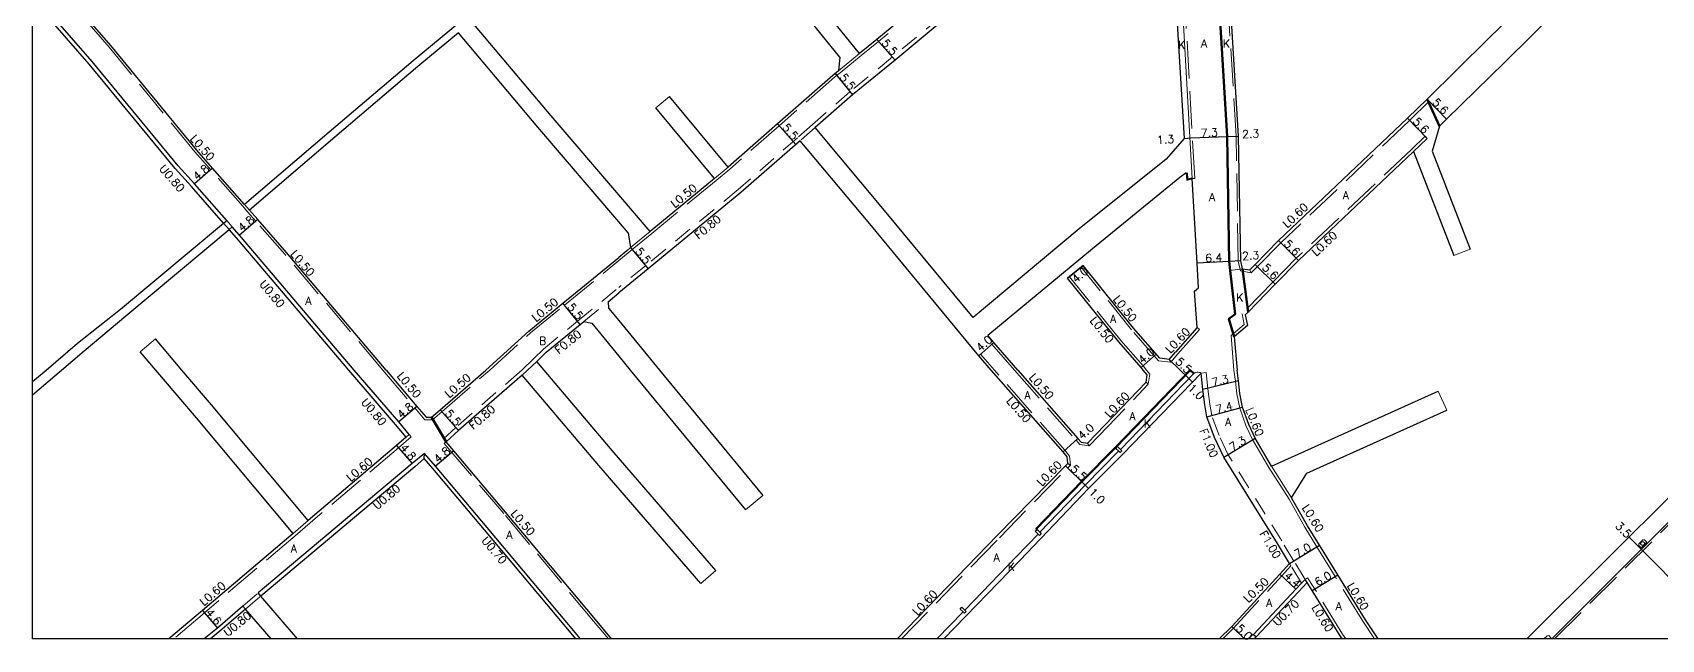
# Model space of a CAD drawing. Header units: metres. Extents: x -9600 to -8800, y -112200 to -111600.
# Drawn here: x -9600 to -9274.3, y -112200.1 to -112078.8 of the extents above; entities that cross this region are included whole.
import ezdxf

# ---------------------------------------------------------------- set-up
doc = ezdxf.new("R2010")
doc.units = ezdxf.units.M
doc.header["$LTSCALE"] = 2.5
doc.linetypes.add('22320', pattern=[2.5, 1.5, -1])
doc.linetypes.add('22330', pattern=[4, 3, -1])
doc.layers.get('0').update_dxf_attribs({"color": 150, "lineweight": 50})
for name, color, linetype, lineweight in [('2101000', 177, 'Continuous', 30), ('2101001', 1, 'Continuous', 30), ('2102000', 191, 'Continuous', 30), ('2102001', 191, 'Continuous', 9), ('2213000', 6, 'Continuous', 9), ('2227000', 3, 'Continuous', 50), ('2232000', 4, '22320', 9), ('2233000', 62, '22330', 9), ('2236000', 3, 'Continuous', 15), ('6165200', 3, 'Continuous', 30), ('9107000', 111, 'Continuous', 35), ('9201100', 215, 'Continuous', 30), ('9202200', 155, 'Continuous', 60), ('9203500', 155, 'Continuous', 30)]:
    doc.layers.add(name, color=color, linetype=linetype, lineweight=lineweight)
for name, color, linetype in [('2231000', 162, 'Continuous'), ('2235000', 7, 'Continuous'), ('2238000', 11, 'Continuous'), ('9201500', 222, 'Continuous'), ('9202100', 82, 'Continuous'), ('999', 7, 'Continuous')]:
    doc.layers.add(name, color=color, linetype=linetype)
doc.styles.add('Dm_Anotation', font='txt.shx', dxfattribs={"bigfont": 'pscdm.shx'})

# ---------------------------------------------------------------- blocks, each defined once
blk = doc.blocks.new('223800')
at = {"color": 0, "linetype": 'Continuous'}
blk.add_circle((0, 0), 0.75, dxfattribs=at)

msp = doc.modelspace()

# ---------------------------------------------------------------- linework, layer by layer
at = {"layer": '2101000'}
for points in [[(-9388.33, -112051.05), (-9390.14, -112052.51), (-9402.36, -112062.41), (-9412.24, -112071.26), (-9417.88, -112076.32), (-9427.52, -112084.31), (-9436.05, -112091.27), (-9443.51, -112097.8)], [(-9272.71, -112052.78), (-9274.65, -112054.64), (-9281.91, -112061.59), (-9294.87, -112074.14), (-9305.57, -112084.76), (-9317.23, -112096.12), (-9318.68, -112097.55)], [(-9358.82, -112099.5), (-9360.44, -112073.17), (-9361.38, -112056.16)], [(-9557.6, -112113.2), (-9563.99, -112105.91), (-9567.15, -112102.3), (-9584.32, -112081.42), (-9600, -112063.42)], [(-9376.83, -112065.06), (-9371.75, -112071.23), (-9371.32, -112073.75), (-9369.71, -112099.96)], [(-9561.17, -112116.4), (-9567.6, -112109.07), (-9570.89, -112105.47), (-9588.06, -112084.58), (-9600, -112070.88)], [(-9420.77, -112071.52), (-9421.55, -112072.23), (-9431.19, -112080.21), (-9434.64, -112083.02)], [(-9298.79, -112070.14), (-9309, -112080.13), (-9321.15, -112092.11), (-9325.04, -112095.95), (-9350.83, -112120.39), (-9355.51, -112125.15), (-9356.57, -112126.24)], [(-9438.85, -112086.45), (-9439.98, -112087.37), (-9451.02, -112097.07), (-9460.92, -112105.73)], [(-9446.52, -112100.44), (-9458.37, -112110.81), (-9476.92, -112126.04), (-9482.79, -112130.85)], [(-9358.06, -112126.02), (-9358.39, -112124.43), (-9358.82, -112099.5)], [(-9323.86, -112102.59), (-9346.87, -112124.35), (-9351.51, -112129.07)], [(-9463.6, -112107.99), (-9476.5, -112118.58)], [(-9369.29, -112106.83), (-9369.2, -112108.34), (-9368.11, -112107.96)], [(-9367.11, -112137.74), (-9367.65, -112130.47), (-9366.87, -112129.84), (-9367.08, -112124.87), (-9368.11, -112107.96)], [(-9301.22, -112200), (-9300.52, -112199.3), (-9270.8, -112169.76), (-9256.23, -112155.82), (-9243.33, -112144.92), (-9231.43, -112136.05), (-9222.43, -112129.32), (-9216.75, -112125.2), (-9201.99, -112112.13), (-9194.72, -112105.74)], [(-9529.29, -112146.27), (-9549.2, -112122.78), (-9554.98, -112116.18), (-9556.61, -112114.32)], [(-9535.71, -112146.27), (-9552.93, -112125.96), (-9558.6, -112119.33), (-9560.06, -112117.67)], [(-9509.33, -112146.27), (-9500.77, -112138.46), (-9493.98, -112132.9), (-9482.79, -112123.74)], [(-9480.41, -112121.8), (-9481.19, -112122.43), (-9482.79, -112123.74)], [(-9382.78, -112140.65), (-9393.04, -112127.91)], [(-9379.83, -112137.9), (-9389.92, -112125.4)], [(-9358.06, -112126.02), (-9356.57, -112126.24)], [(-9484.92, -112132.6), (-9482.79, -112130.85)], [(-9351.51, -112129.07), (-9356.94, -112134.67), (-9357.49, -112135.24), (-9357.06, -112137.39), (-9359.7, -112139.64), (-9359.14, -112146.27)], [(-9499.17, -112144.55), (-9497.29, -112142.72), (-9490.5, -112137.16), (-9489.75, -112136.55)], [(-9372.72, -112144.15), (-9374.61, -112143.91), (-9379.83, -112137.9)], [(-9367.11, -112137.74), (-9371.46, -112142.66)], [(-9402.95, -112146.27), (-9407.8, -112140.77)], [(-9377.91, -112146.27), (-9378.33, -112145.74), (-9382.78, -112140.65)], [(-9408.29, -112146.27), (-9410.8, -112143.42)], [(-9372.72, -112144.15), (-9371.46, -112142.66)], [(-9524.66, -112159.15), (-9526.79, -112156.64), (-9535.71, -112146.27)], [(-9529.29, -112146.27), (-9523.14, -112153.52), (-9521.3, -112155.7), (-9520.2, -112155.71), (-9518.48, -112154.22), (-9509.33, -112146.27)], [(-9502.09, -112147.29), (-9514.85, -112158.35), (-9517.32, -112160.6)], [(-9417.77, -112200), (-9402.5, -112184.24), (-9388.82, -112169.96), (-9381.98, -112163.05), (-9366.3, -112146.86)], [(-9392.99, -112164.93), (-9393.1, -112163.63), (-9393.93, -112162.63), (-9408.29, -112146.27)], [(-9402.95, -112146.27), (-9390.96, -112159.95), (-9390.31, -112160.7), (-9389.02, -112160.86)], [(-9377.34, -112148.7), (-9377.08, -112147.22), (-9377.91, -112146.27)], [(-9348.62, -112184.95), (-9351.06, -112180.93), (-9361.76, -112163.67), (-9363.66, -112159.71), (-9365.17, -112155.6), (-9365.57, -112153.24), (-9365.97, -112150.14), (-9366.3, -112146.86)], [(-9352.24, -112165.45), (-9355.53, -112159.87), (-9356.79, -112157.14), (-9358.02, -112153.7), (-9358.57, -112150.94), (-9358.88, -112148.42), (-9359.14, -112146.27)], [(-9389.02, -112160.86), (-9387.21, -112159.02), (-9377.34, -112148.7)], [(-9524.66, -112159.15), (-9525.27, -112159.67), (-9527.22, -112161.32), (-9544.86, -112176.32)], [(-9484.21, -112200), (-9487.42, -112196.12), (-9505.4, -112174.64), (-9515.79, -112162.39), (-9517.32, -112160.6)], [(-9521.65, -112162.91), (-9524.09, -112164.96), (-9554.9, -112190.81)], [(-9490.45, -112200), (-9491.11, -112199.2), (-9509.07, -112177.73), (-9519.45, -112165.5), (-9521.65, -112162.91)], [(-9427.1, -112200), (-9407.09, -112179.35), (-9393.47, -112165.42), (-9392.99, -112164.93)], [(-9330.92, -112200), (-9333.48, -112196.15), (-9339.01, -112187.19), (-9342.65, -112181.28), (-9345.04, -112177.36), (-9348.22, -112171.77)], [(-9547.91, -112178.91), (-9566.02, -112194.31), (-9572.75, -112200)], [(-9362.68, -112200), (-9360.21, -112197.48), (-9350.57, -112187.06), (-9348.62, -112184.95)], [(-9345.52, -112188.12), (-9346.23, -112188.87), (-9347.36, -112190.08), (-9355.83, -112199.09), (-9355.32, -112199.57), (-9355.73, -112200)], [(-9338.12, -112200), (-9338.53, -112199.39), (-9344.11, -112190.34), (-9345.12, -112188.71), (-9345.52, -112188.12)], [(-9557.93, -112193.42), (-9563.05, -112197.83), (-9565.69, -112200)]]:
    msp.add_lwpolyline(points, dxfattribs=at)
at = {"layer": '2101001'}
msp.add_lwpolyline([(-9389.92, -112125.4), (-9393.04, -112127.91)], dxfattribs=at)
at = {"layer": '2102000'}
for points in [[(-9438.58, -112083.71), (-9448.88, -112070.95), (-9465.11, -112051.51), (-9472.2, -112042.84)], [(-9434.64, -112083.02), (-9446.18, -112068.72), (-9462.44, -112049.25), (-9469.54, -112040.57)], [(-9482.79, -112049.93), (-9498.01, -112063.05), (-9523.92, -112084.45), (-9540.68, -112098.7), (-9557.6, -112113.2)], [(-9514.83, -112078.89), (-9522.99, -112085.63), (-9539.56, -112099.72), (-9556.61, -112114.32)], [(-9482.79, -112116.62), (-9498.97, -112097.73), (-9514.83, -112078.89)], [(-9482.79, -112111.24), (-9496.3, -112095.47), (-9512.13, -112076.66)], [(-9438.58, -112083.71), (-9438.85, -112086.45)], [(-9460.92, -112105.73), (-9472.66, -112091.6)], [(-9463.6, -112107.99), (-9475.35, -112093.83)], [(-9411.92, -112135.78), (-9429.61, -112114.38), (-9443.51, -112097.8)], [(-9318.68, -112097.55), (-9320.12, -112102.55), (-9312.5, -112122.13)], [(-9410.8, -112143.42), (-9432.6, -112117.04), (-9446.52, -112100.44)], [(-9369.71, -112099.96), (-9373.34, -112104.11), (-9390.71, -112118.03), (-9411.92, -112135.78)], [(-9323.86, -112102.59), (-9315.76, -112123.4)], [(-9369.29, -112106.83), (-9370.59, -112107.78), (-9388.07, -112122.06), (-9408.97, -112139.36)], [(-9476.5, -112118.58), (-9482.79, -112111.24)], [(-9591, -112140.92), (-9582.43, -112134.12), (-9561.79, -112116.91), (-9561.17, -112116.4)], [(-9589.71, -112142.44), (-9581.35, -112135.41), (-9560.68, -112118.18), (-9560.06, -112117.67)], [(-9480.91, -112118.82), (-9482.79, -112116.62)], [(-9480.91, -112118.82), (-9480.41, -112121.8)], [(-9484.92, -112132.6), (-9484.85, -112133.88), (-9482.79, -112136.38)], [(-9489.75, -112136.55), (-9488.17, -112136.92), (-9482.79, -112143.46)], [(-9482.79, -112136.38), (-9474.64, -112146.27)], [(-9597.29, -112146.26), (-9591, -112140.92)], [(-9570.12, -112146.26), (-9575.44, -112140.03)], [(-9407.8, -112140.77), (-9408.97, -112139.36)], [(-9594.2, -112146.26), (-9589.71, -112142.44)], [(-9575.38, -112146.26), (-9578.49, -112142.63)], [(-9482.79, -112143.46), (-9480.47, -112146.27)], [(-9600, -112151.2), (-9594.2, -112146.26)], [(-9600, -112148.57), (-9597.29, -112146.26)], [(-9547.91, -112178.91), (-9567.19, -112155.84), (-9575.38, -112146.26)], [(-9544.86, -112176.32), (-9564.19, -112153.2), (-9570.12, -112146.26)], [(-9466.39, -112188.94), (-9486.76, -112165.35), (-9502.09, -112147.29)], [(-9497.71, -112146.27), (-9499.17, -112144.55)], [(-9463.36, -112186.32), (-9483.68, -112162.8), (-9497.71, -112146.27)], [(-9480.47, -112146.27), (-9457.45, -112174.2)], [(-9474.64, -112146.27), (-9453.97, -112171.34)], [(-9352.24, -112165.45), (-9318.91, -112150.47)], [(-9348.22, -112171.77), (-9345.17, -112166.88), (-9317.19, -112154.3)], [(-9547.01, -112200), (-9554.38, -112191.42), (-9554.9, -112190.81)], [(-9552.28, -112200), (-9557.41, -112194.03), (-9557.93, -112193.42)]]:
    msp.add_lwpolyline(points, dxfattribs=at)
at = {"layer": '2102001'}
for points in [[(-9472.66, -112091.6), (-9475.35, -112093.83)], [(-9315.76, -112123.4), (-9312.5, -112122.13)], [(-9578.49, -112142.63), (-9575.44, -112140.03)], [(-9318.91, -112150.47), (-9317.19, -112154.3)], [(-9457.45, -112174.2), (-9453.97, -112171.34)], [(-9463.36, -112186.32), (-9466.39, -112188.94)]]:
    msp.add_lwpolyline(points, dxfattribs=at)
at = {"layer": '2213000'}
for points in [[(-9388.33, -112051.05), (-9387.94, -112050.69), (-9387.78, -112050.58), (-9387.62, -112050.53), (-9387.43, -112050.52), (-9387.32, -112050.52), (-9387.14, -112050.56), (-9386.73, -112050.96), (-9375.83, -112064.24), (-9370.43, -112070.31), (-9370.03, -112073.67), (-9368.11, -112107.96)], [(-9358.06, -112126.02), (-9360.5, -112126.34)], [(-9366.3, -112146.86), (-9366.49, -112146.77), (-9366.65, -112146.72), (-9366.91, -112146.7), (-9367.14, -112146.7), (-9367.35, -112146.74), (-9367.57, -112146.83), (-9367.75, -112146.95), (-9368.01, -112147.18), (-9382.46, -112162.11), (-9382.18, -112162.39), (-9382.53, -112162.74), (-9382.82, -112162.47), (-9389.54, -112169.26), (-9398.56, -112178.69), (-9398.28, -112178.96), (-9398.62, -112179.32), (-9398.91, -112179.05), (-9403.22, -112183.54), (-9413.57, -112194.23), (-9413.28, -112194.5), (-9413.63, -112194.86), (-9413.92, -112194.58), (-9419.16, -112200)], [(-9296.19, -112200), (-9296.18, -112199.99), (-9268.46, -112172.29)]]:
    msp.add_lwpolyline(points, dxfattribs=at)
at = {"layer": '2227000'}
msp.add_lwpolyline([(-9363.67, -112056.33), (-9362.74, -112073.26), (-9361.12, -112099.59), (-9360.68, -112124.58), (-9360.5, -112126.34)], dxfattribs=at)
at = {"layer": '2231000'}
for points in [[(-9561.79, -112116.91), (-9568.19, -112109.6), (-9571.49, -112105.99), (-9588.67, -112085.1), (-9600, -112072.1)], [(-9536.76, -112146.27), (-9553.53, -112126.48), (-9559.21, -112119.85), (-9560.68, -112118.18)], [(-9525.27, -112159.67), (-9527.4, -112157.16), (-9536.76, -112146.27)], [(-9521.67, -112163.97), (-9523.58, -112165.58), (-9554.38, -112191.42)], [(-9521.67, -112163.97), (-9521.65, -112162.91)], [(-9491.35, -112200), (-9491.65, -112199.64), (-9509.6, -112178.18), (-9519.99, -112165.95), (-9521.67, -112163.97)], [(-9345.12, -112188.71), (-9346.85, -112190.56), (-9355.32, -112199.57)], [(-9557.41, -112194.03), (-9562.54, -112198.44), (-9564.43, -112200)]]:
    msp.add_lwpolyline(points, dxfattribs=at)
at = {"layer": '2232000'}
for points in [[(-9388.33, -112051.05), (-9388.84, -112050.43), (-9390.64, -112051.89), (-9402.88, -112061.8), (-9412.77, -112070.67), (-9418.4, -112075.72), (-9428.03, -112083.69), (-9436.57, -112090.66), (-9444.04, -112097.2)], [(-9444.04, -112097.2), (-9447.05, -112099.84)], [(-9443.51, -112097.8), (-9446.52, -112100.44)], [(-9447.05, -112099.84), (-9458.88, -112110.2), (-9477.43, -112125.43), (-9482.79, -112129.75)], [(-9561.79, -112116.91), (-9560.68, -112118.18)], [(-9560.06, -112117.67), (-9561.17, -112116.4)], [(-9499.76, -112143.94), (-9497.86, -112142.09), (-9491.03, -112136.5), (-9482.79, -112129.75)], [(-9489.75, -112136.55), (-9484.92, -112132.6)], [(-9502.18, -112146.27), (-9499.76, -112143.94)], [(-9502.62, -112146.68), (-9515.39, -112157.76), (-9517.85, -112160.01)], [(-9502.62, -112146.68), (-9502.18, -112146.27)], [(-9501, -112146.27), (-9502.09, -112147.29)], [(-9499.17, -112144.55), (-9501, -112146.27)], [(-9366.3, -112146.86), (-9365.31, -112146.76)], [(-9347.76, -112184.43), (-9350.21, -112180.4), (-9360.88, -112163.19), (-9362.74, -112159.32), (-9364.2, -112155.34), (-9364.58, -112153.09), (-9364.98, -112150.03), (-9365.31, -112146.76)], [(-9517.85, -112160.01), (-9517.32, -112160.6)], [(-9346.23, -112188.87), (-9348.35, -112185.4), (-9348.62, -112184.95)], [(-9345.52, -112188.12), (-9347.76, -112184.43)], [(-9557.93, -112193.42), (-9554.9, -112190.81)], [(-9557.41, -112194.03), (-9554.38, -112191.42)], [(-9356.82, -112200), (-9355.9, -112199.02)], [(-9355.9, -112199.02), (-9355.83, -112199.09)]]:
    msp.add_lwpolyline(points, dxfattribs=at)
at = {"layer": '2233000'}
for points in [[(-9359.32, -112099.5), (-9360.94, -112073.2), (-9361.88, -112056.18)], [(-9557.97, -112113.53), (-9564.36, -112106.24), (-9567.53, -112102.62), (-9584.7, -112081.75), (-9600, -112064.18)], [(-9367.61, -112107.97), (-9369.53, -112073.62), (-9369.95, -112070.1), (-9375.44, -112063.92)], [(-9420.43, -112071.9), (-9421.23, -112072.61), (-9430.87, -112080.6), (-9434.32, -112083.41)], [(-9434.64, -112083.02), (-9438.85, -112086.45)], [(-9434.32, -112083.41), (-9438.53, -112086.84)], [(-9438.53, -112086.84), (-9439.65, -112087.75), (-9450.69, -112097.44), (-9460.6, -112106.11)], [(-9321.15, -112092.11), (-9320.73, -112092.54)], [(-9320.73, -112092.54), (-9324.63, -112096.39), (-9350.41, -112120.82), (-9355.08, -112125.57), (-9356.29, -112126.81)], [(-9358.89, -112124.48), (-9359.32, -112099.5)], [(-9324.27, -112102.16), (-9347.29, -112123.92), (-9351.94, -112128.65)], [(-9321.55, -112099.53), (-9324.27, -112102.16)], [(-9321.13, -112099.96), (-9323.86, -112102.59)], [(-9321.13, -112099.96), (-9321.55, -112099.53)], [(-9463.28, -112108.37), (-9476.18, -112118.97)], [(-9460.92, -112105.73), (-9463.6, -112107.99)], [(-9460.6, -112106.11), (-9463.28, -112108.37)], [(-9368.11, -112107.96), (-9367.61, -112107.97)], [(-9557.97, -112113.53), (-9556.99, -112114.65)], [(-9556.61, -112114.32), (-9557.6, -112113.2)], [(-9529.94, -112146.27), (-9549.58, -112123.1), (-9555.36, -112116.51), (-9556.99, -112114.65)], [(-9476.5, -112118.58), (-9480.41, -112121.8)], [(-9476.18, -112118.97), (-9480.09, -112122.18)], [(-9508.59, -112146.27), (-9500.45, -112138.84), (-9493.66, -112133.29), (-9482.79, -112124.39)], [(-9480.09, -112122.18), (-9480.87, -112122.82), (-9482.79, -112124.39)], [(-9358.48, -112126.46), (-9358.89, -112124.48)], [(-9382.4, -112140.33), (-9392.65, -112127.6)], [(-9380.22, -112138.21), (-9390.31, -112125.71)], [(-9358.48, -112126.46), (-9356.29, -112126.81)], [(-9356.57, -112126.24), (-9356.29, -112126.81)], [(-9295.66, -112200), (-9268.19, -112172.56), (-9262.6, -112166.98), (-9253.66, -112158.61), (-9247.67, -112153.37), (-9240.65, -112147.73), (-9236.91, -112144.84), (-9228.47, -112138.67), (-9220.58, -112133.05), (-9215.06, -112128.96), (-9209.85, -112125.12)], [(-9351.94, -112128.65), (-9358.14, -112135.05), (-9357.72, -112137.16), (-9360.33, -112139.39), (-9359.75, -112146.27)], [(-9367.11, -112137.74), (-9366.66, -112138.15)], [(-9407.8, -112140.77), (-9408.17, -112141.1)], [(-9403.62, -112146.27), (-9408.17, -112141.1)], [(-9377.25, -112146.27), (-9377.94, -112145.42), (-9382.4, -112140.33)], [(-9372.39, -112144.67), (-9374.85, -112144.4), (-9380.22, -112138.21)], [(-9366.66, -112138.15), (-9370.99, -112143.04)], [(-9410.42, -112143.09), (-9410.8, -112143.42)], [(-9407.62, -112146.27), (-9410.42, -112143.09)], [(-9372.72, -112144.15), (-9372.39, -112144.67)], [(-9372.39, -112144.67), (-9370.99, -112143.04)], [(-9529.94, -112146.27), (-9523.53, -112153.84), (-9521.53, -112156.2), (-9520.01, -112156.22), (-9518.15, -112154.59), (-9508.59, -112146.27)], [(-9392.46, -112165.25), (-9392.62, -112163.44), (-9393.55, -112162.3), (-9407.62, -112146.27)], [(-9403.62, -112146.27), (-9391.34, -112160.28), (-9390.56, -112161.17), (-9388.71, -112161.41)], [(-9376.9, -112149.11), (-9376.55, -112147.07), (-9377.25, -112146.27)], [(-9352.75, -112165.76), (-9356.06, -112160.15), (-9357.35, -112157.36), (-9358.6, -112153.86), (-9359.17, -112151.04), (-9359.47, -112148.5), (-9359.75, -112146.27)], [(-9388.71, -112161.41), (-9386.78, -112159.43), (-9376.9, -112149.11)], [(-9377.34, -112148.7), (-9376.9, -112149.11)], [(-9524.27, -112159.61), (-9526.83, -112161.78), (-9544.47, -112176.78)], [(-9524.66, -112159.15), (-9524.27, -112159.61)], [(-9517.7, -112160.92), (-9517.32, -112160.6)], [(-9484.86, -112200), (-9487.81, -112196.44), (-9505.78, -112174.96), (-9516.17, -112162.72), (-9517.7, -112160.92)], [(-9389.02, -112160.86), (-9388.71, -112161.41)], [(-9426.26, -112200), (-9406.66, -112179.77), (-9393.04, -112165.84), (-9392.46, -112165.25)], [(-9392.46, -112165.25), (-9392.99, -112164.93)], [(-9348.74, -112172.06), (-9352.75, -112165.76)], [(-9352.24, -112165.45), (-9348.22, -112171.77)], [(-9331.64, -112200), (-9333.98, -112196.47), (-9339.52, -112187.5), (-9343.17, -112181.6), (-9345.56, -112177.66), (-9348.74, -112172.06)], [(-9547.91, -112178.91), (-9544.86, -112176.32)], [(-9547.52, -112179.37), (-9544.47, -112176.78)], [(-9547.52, -112179.37), (-9565.64, -112194.77), (-9571.82, -112200)], [(-9361.99, -112200), (-9359.85, -112197.82), (-9350.2, -112187.4), (-9348.35, -112185.4)], [(-9345.52, -112188.12), (-9345.03, -112187.78)], [(-9337.4, -112200), (-9338.03, -112199.06), (-9343.6, -112190.03), (-9344.62, -112188.39), (-9345.03, -112187.78)]]:
    msp.add_lwpolyline(points, dxfattribs=at)
at = {"layer": '2235000'}
for points in [[(-9382.18, -112162.39), (-9382.53, -112162.74), (-9382.81, -112162.47), (-9383.39, -112161.91), (-9383.04, -112161.55), (-9382.46, -112162.11)], [(-9398.28, -112178.96), (-9398.62, -112179.32), (-9398.91, -112179.05), (-9399.49, -112178.49), (-9399.14, -112178.13), (-9398.56, -112178.69)], [(-9413.28, -112194.5), (-9413.63, -112194.86), (-9413.92, -112194.58), (-9414.49, -112194.03), (-9414.14, -112193.67), (-9413.57, -112194.23)]]:
    msp.add_lwpolyline(points, close=True, dxfattribs=at)
at = {"layer": '2236000'}
msp.add_lwpolyline([(-9278.31, -112181.82), (-9278.8, -112181.33), (-9278.78, -112181.02), (-9277.97, -112180.21), (-9277.66, -112180.19), (-9277.17, -112180.68)], close=True, dxfattribs=at)
msp.add_lwpolyline([(-9297.78, -112200), (-9297.13, -112199.35), (-9296.82, -112199.33), (-9296.33, -112199.82), (-9296.51, -112200)], dxfattribs=at)
at = {"layer": '6165200'}
msp.add_lwpolyline([(-9369.14, -112106.82), (-9369.06, -112108.14), (-9368.16, -112107.82)], dxfattribs=at)
at = {"layer": '9107000'}
msp.add_lwpolyline([(-9296.19, -112200), (-9296.18, -112199.99), (-9268.46, -112172.29)], dxfattribs=at)
at = {"layer": '9201100'}
for points in [[(-9431.19, -112080.21), (-9427.52, -112084.31)], [(-9439.53, -112087.01), (-9436.05, -112091.27)], [(-9321.15, -112092.11), (-9317.23, -112096.12)], [(-9447.4, -112101.2), (-9451.02, -112097.07)], [(-9321.13, -112099.96), (-9325.04, -112095.95)], [(-9369.71, -112099.96), (-9368.41, -112099.88)], [(-9368.41, -112099.88), (-9361.12, -112099.59)], [(-9361.12, -112099.59), (-9358.82, -112099.5)], [(-9563.99, -112105.91), (-9567.6, -112109.07)], [(-9554.98, -112116.18), (-9558.6, -112119.33)], [(-9350.83, -112120.39), (-9346.87, -112124.35)], [(-9480.41, -112121.8), (-9476.92, -112126.04)], [(-9360.68, -112124.58), (-9367.08, -112124.87)], [(-9358.39, -112124.43), (-9360.68, -112124.58)], [(-9393.04, -112127.91), (-9389.92, -112125.4)], [(-9355.51, -112125.15), (-9351.51, -112129.07)], [(-9490.5, -112137.16), (-9493.98, -112132.9)], [(-9407.8, -112140.77), (-9410.8, -112143.42)], [(-9375.31, -112143.12), (-9378.33, -112145.74)], [(-9372.72, -112144.15), (-9368.77, -112147.98)], [(-9368.77, -112147.98), (-9368.05, -112148.67)], [(-9358.88, -112148.42), (-9365.97, -112150.14)], [(-9523.14, -112153.52), (-9526.79, -112156.64)], [(-9518.48, -112154.22), (-9514.85, -112158.35)], [(-9365.17, -112155.6), (-9358.02, -112153.7)], [(-9393.93, -112162.63), (-9390.96, -112159.95)], [(-9361.76, -112163.67), (-9355.53, -112159.87)], [(-9527.22, -112161.32), (-9524.09, -112164.96)], [(-9515.79, -112162.39), (-9519.45, -112165.5)], [(-9393.47, -112165.42), (-9389.54, -112169.26)], [(-9389.54, -112169.26), (-9388.82, -112169.96)], [(-9348.62, -112184.95), (-9342.65, -112181.28)], [(-9347.36, -112190.08), (-9350.57, -112187.06)], [(-9344.11, -112190.34), (-9339.01, -112187.19)], [(-9566.02, -112194.31), (-9563.05, -112197.83)], [(-9360.21, -112197.48), (-9357.63, -112200)]]:
    msp.add_lwpolyline(points, dxfattribs=at)
at = {"layer": '9201100', "flags": 128}
for points in [[(-9278.29, -112182.12), (-9280.75, -112179.65)], [(-9278.29, -112182.12), (-9269.1, -112191.33)]]:
    msp.add_lwpolyline(points, dxfattribs=at)
at = {"layer": '9202200'}
for points in [[(-9321.15, -112092.11), (-9318.68, -112097.55)], [(-9360.5, -112126.34), (-9359.49, -112135.08), (-9360.76, -112136), (-9359.7, -112139.64)], [(-9358.06, -112126.02), (-9356.94, -112134.67)], [(-9399.14, -112178.13), (-9399.29, -112177.99), (-9390.25, -112168.57), (-9383.41, -112161.65), (-9368.52, -112146.27), (-9367.75, -112146.95)], [(-9520.2, -112155.71), (-9517.32, -112160.6)]]:
    msp.add_lwpolyline(points, dxfattribs=at)
at = {"layer": '999'}
msp.add_lwpolyline([(-9600, -111600), (-8800, -111600), (-8800, -112200), (-9600, -112200)], close=True, dxfattribs=at)

# ---------------------------------------------------------------- block references
at = {"layer": '2238000', "xscale": 0.5, "yscale": 0.5, "zscale": 0.5}
msp.add_blockref('223800', (-9278.03, -112180.93, 13.25), dxfattribs=at)

# ---------------------------------------------------------------- texts
at = {"layer": '9201500', "style": 'Dm_Anotation'}
for s, rotation, p in [('5.5', 311.8601, (-9430.35, -112081)), ('5.5', 309.2109, (-9438.72, -112087.84)), ('5.6', 314.3402, (-9320.24, -112092.9)), ('5.5', 311.2329, (-9450.19, -112097.87)), ('7.3', 2.2905, (-9366.37, -112099.7)), ('2.3', 2.2858, (-9358.09, -112099.93)), ('5.6', 314.3427, (-9324.13, -112096.74)), ('1.3', 3.5349, (-9375.1, -112101.09)), ('4.8', 41.2318, (-9567.06, -112108.47)), ('4.8', 40.9744, (-9558.07, -112118.73)), ('5.6', 315.0436, (-9349.91, -112121.17)), ('5.5', 309.4012, (-9479.6, -112122.62)), ('6.4', 2.5929, (-9365.48, -112124.7)), ('2.3', 3.847, (-9358.08, -112124.3)), ('4.0', 41.4123, (-9391.3, -112128.97)), ('5.6', 315.5539, (-9354.25, -112125.93)), ('5.5', 309.3003, (-9493.17, -112133.73)), ('4.0', 41.4123, (-9410.47, -112142.69)), ('4.0', 40.9496, (-9378.04, -112145.12)), ('5.5', 315.9066, (-9371.59, -112144.72)), ('7.3', 13.6159, (-9364.01, -112149.56)), ('1.0', 315.9278, (-9369.11, -112150)), ('4.8', 40.6293, (-9526.25, -112156.05)), ('5.5', 311.2036, (-9517.64, -112155.02)), ('7.4', 14.8768, (-9363.17, -112154.97)), ('4.0', 42.0596, (-9390.13, -112160.27)), ('7.3', 31.3735, (-9360.06, -112162.52)), ('4.8', 310.6871, (-9526.62, -112161.87)), ('4.8', 40.3266, (-9518.91, -112164.91)), ('5.5', 315.6418, (-9392.58, -112166.15)), ('1.0', 315.6418, (-9388.93, -112170.81)), ('3.5', 314.8344, (-9283.65, -112177.55)), ('7.0', 31.6073, (-9347.05, -112183.87)), ('6.0', 31.6894, (-9342.98, -112189.52)), ('4.4', 316.7866, (-9349.84, -112187.54)), ('4.6', 310.2283, (-9565.5, -112194.78)), ('5.0', 315.621, (-9359.5, -112198.03))]:
    msp.add_text(s, height=1.6, rotation=rotation, dxfattribs=at).set_placement(p)
at = {"layer": '9202100', "style": 'Dm_Anotation'}
for s, p in [('K', (-9370.93, -112082.05)), ('A', (-9366.36, -112081.83)), ('K', (-9361.98, -112081.79)), ('A', (-9364.75, -112112.49)), ('A', (-9338, -112112.11)), ('K', (-9359.29, -112132.57)), ('A', (-9545.46, -112133.21)), ('A', (-9384.53, -112136.82)), ('B', (-9498.7, -112141.22)), ('A', (-9401.66, -112152.08)), ('A', (-9380.67, -112156.28)), ('K', (-9377.76, -112157.76)), ('A', (-9361.54, -112157.41)), ('A', (-9505.27, -112180.01)), ('A', (-9548.38, -112182.72)), ('A', (-9407.83, -112184.51)), ('K', (-9405.01, -112186.39)), ('A', (-9353.32, -112193.57)), ('A', (-9339.42, -112194.24))]:
    msp.add_text(s, height=1.6, dxfattribs=at).set_placement(p)
at = {"layer": '9203500', "style": 'Dm_Anotation'}
for s, rotation, p in [('L0.50', 311.2305, (-9568.59, -112100.1)), ('U0.80', 311.2318, (-9574.79, -112106.11)), ('L0.50', 39.4027, (-9471.58, -112113.93)), ('L0.60', 43.453, (-9349.11, -112117.99)), ('F0.80', 39.3996, (-9466.83, -112120.2)), ('L0.60', 43.453, (-9343.29, -112123.62)), ('L0.50', 310.2924, (-9548.53, -112123.14)), ('U0.80', 310.2919, (-9554.74, -112129.15)), ('L0.50', 308.8283, (-9384.02, -112132.15)), ('L0.50', 39.3004, (-9499.34, -112136.71)), ('L0.50', 308.8283, (-9388.65, -112136.4)), ('L0.60', 46.2783, (-9372.5, -112143.05)), ('F0.80', 39.3004, (-9494.75, -112143.16)), ('L0.50', 310.2604, (-9527.23, -112147.48)), ('L0.50', 41.0042, (-9516.7, -112151.94)), ('L0.50', 311.2641, (-9400.8, -112147.83)), ('L0.60', 46.2765, (-9384.62, -112155.89)), ('U0.80', 310.2604, (-9534.4, -112152.75)), ('F0.80', 41.0042, (-9511.87, -112158.26)), ('L0.50', 311.2641, (-9405.34, -112152.49)), ('L0.60', 291.9965, (-9357.46, -112154.13)), ('F1.00', 292.9154, (-9366.71, -112158.37)), ('L0.60', 40.3682, (-9536.39, -112168.66)), ('L0.60', 45.6426, (-9398.2, -112169.61)), ('U0.80', 40.6873, (-9531.09, -112174.28)), ('L0.60', 301.6073, (-9346.21, -112173.74)), ('L0.50', 310.3266, (-9504.48, -112174.99)), ('U0.70', 310.3266, (-9510.33, -112180.4)), ('F1.00', 301.291, (-9354.73, -112178.98)), ('L0.60', 40.2284, (-9565.76, -112193.49)), ('L0.50', 44.3664, (-9356.9, -112192.86)), ('L0.60', 301.6894, (-9337.19, -112189.36)), ('L0.60', 45.9052, (-9423.05, -112195.43)), ('U0.70', 45.6212, (-9350.99, -112197.6)), ('L0.60', 301.6894, (-9344.27, -112193.7)), ('U0.80', 39.498, (-9560.98, -112199.63))]:
    msp.add_text(s, height=1.6, rotation=rotation, dxfattribs=at).set_placement(p)

doc.saveas('drawing.dxf')
